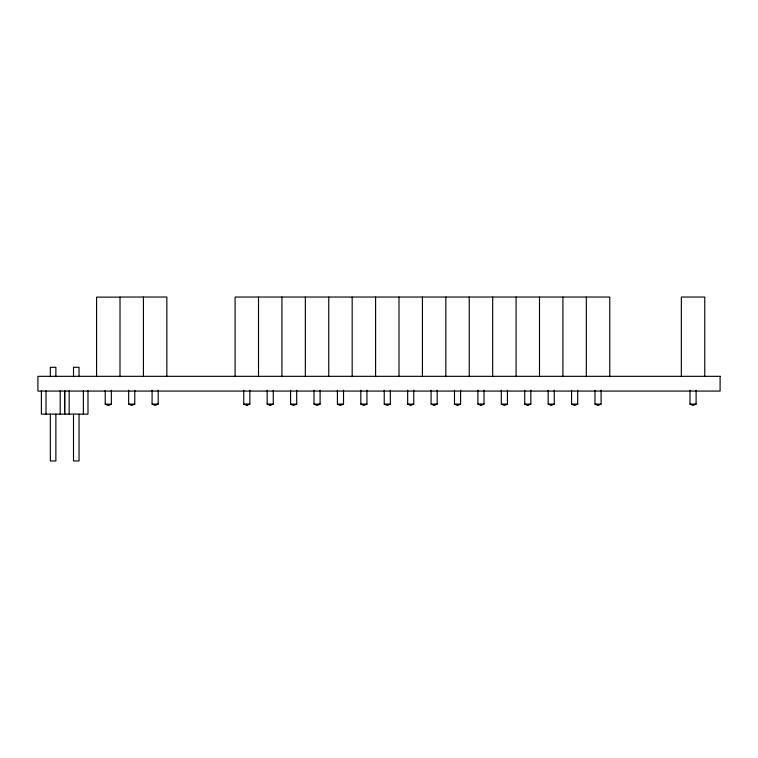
<?xml version="1.0" encoding="UTF-8"?>
<svg xmlns="http://www.w3.org/2000/svg" width="758" height="758" viewBox="0 0 758 758"><rect width="100%" height="100%" fill="white"/><g stroke="black" fill="none" stroke-linecap="round" stroke-linejoin="round"><path stroke-width="1.14" d="M111.341 390.313L111.341 404.194L108.28 405.558L105.229 404.194L105.229 390.313M134.782 390.218L134.782 404.099L131.721 405.464L128.671 404.099L128.671 390.218M158.195 390.218L158.195 404.099L155.134 405.464L152.083 404.099L152.083 390.218M696.109 390.218L696.109 404.099L693.049 405.464L689.998 404.099L689.998 390.218M243.744 390.218L243.744 404.099L246.767 405.464L249.856 404.099L249.856 390.218M267.157 390.218L267.157 404.099L270.18 405.464L273.268 404.099L273.268 390.218M296.691 390.218L296.691 404.099L293.602 405.464L290.579 404.099L290.579 390.218M320.103 390.218L320.103 404.099L317.015 405.464L313.992 404.099L313.992 390.218M343.516 390.218L343.516 404.099L340.427 405.464L337.414 404.099L337.414 390.218M366.938 390.218L366.938 404.099L363.849 405.464L360.827 404.099L360.827 390.218M390.351 390.218L390.351 404.099L387.262 405.464L384.24 404.099L384.24 390.218M413.764 390.218L413.764 404.099L410.675 405.464L407.662 404.099L407.662 390.218M437.186 390.218L437.186 404.099L434.097 405.464L431.075 404.099L431.075 390.218M460.599 390.218L460.599 404.099L457.51 405.464L454.487 404.099L454.487 390.218M477.91 390.218L477.91 404.099L480.923 405.464L484.021 404.099L484.021 390.218M507.434 390.218L507.434 404.099L504.345 405.464L501.322 404.099L501.322 390.218M530.846 390.218L530.846 404.099L527.758 405.464L524.735 404.099L524.735 390.218M554.269 390.218L554.269 404.099L551.17 405.464L548.157 404.099L548.157 390.218M577.681 390.218L577.681 404.099L574.592 405.464L571.57 404.099L571.57 390.218M601.094 390.218L601.094 404.099L598.005 405.464L594.983 404.099L594.983 390.218M119.991 297.136L96.569 297.136L96.569 376.423M128.671 404.099L134.782 404.099M152.083 404.099L158.195 404.099M243.744 404.099L249.856 404.099M267.157 404.099L273.268 404.099M290.579 404.099L296.691 404.099M313.992 404.099L320.103 404.099M337.414 404.099L343.516 404.099M360.827 404.099L366.938 404.099M384.24 404.099L390.351 404.099M407.662 404.099L413.764 404.099M431.075 404.099L437.186 404.099M454.487 404.099L460.599 404.099M477.91 404.099L484.021 404.099M501.322 404.099L507.434 404.099M524.735 404.099L530.846 404.099M548.157 404.099L554.269 404.099M571.57 404.099L577.681 404.099M594.983 404.099L601.094 404.099M689.998 404.099L696.109 404.099M105.229 404.194L111.341 404.194M704.76 376.328L704.76 297.041L681.347 297.041L681.347 376.328M609.754 376.328L609.754 297.041L235.094 297.041L235.094 376.328M586.332 297.041L586.332 376.328M562.919 297.041L562.919 376.328M539.497 297.041L539.497 376.328M516.084 297.041L516.084 376.328M492.672 297.041L492.672 376.328M480.923 404.099L480.923 405.464M469.249 297.041L469.249 376.328M445.837 297.041L445.837 376.328M422.424 297.041L422.424 376.328M399.002 297.041L399.002 376.328M375.589 297.041L375.589 376.328M352.176 297.041L352.176 376.328M328.754 297.041L328.754 376.328M305.341 297.041L305.341 376.328M281.929 297.041L281.929 376.328M270.18 404.099L270.18 405.464M258.506 297.041L258.506 376.328M246.767 404.099L246.767 405.464M166.845 376.328L166.845 297.041L120.02 297.041L119.991 376.423M143.433 297.041L143.433 376.328M87.985 390.711L87.985 414.124L41.396 414.124L41.396 390.711M83.371 390.711L83.371 414.124M79.04 376.66L79.04 367.289L73.507 367.289L73.507 376.66M79.04 414.124L79.04 460.959L73.507 460.959L73.507 414.124M69.177 390.711L69.177 414.124M64.809 390.711L64.809 414.124M64.563 390.711L64.563 414.124M60.204 390.711L60.204 414.124M55.874 376.66L55.874 367.289L50.341 367.289L50.341 376.66M55.874 414.124L55.874 460.959L50.341 460.959L50.341 414.124M46.011 390.711L46.011 414.124M720.1 376.328L37.9 376.328L37.9 391.081L720.1 391.081L720.1 376.328"/></g></svg>
